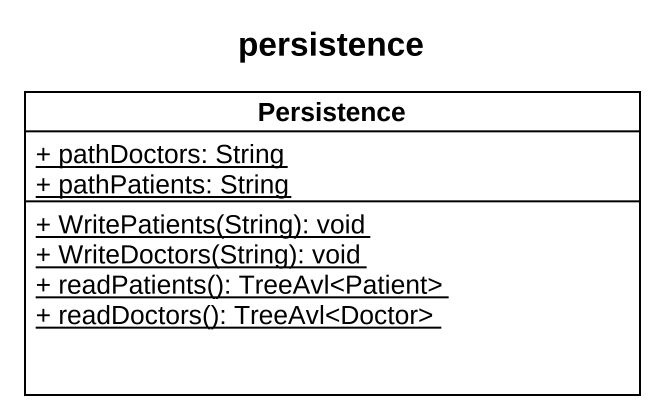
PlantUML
@startuml
title persistence
hide circle
hide empty members
skinparam classAttributeIconSize 0
class Persistence {
  {static} + pathDoctors: String
  {static} + pathPatients: String
  {static} + WritePatients(String): void
  {static} + WriteDoctors(String): void
  {static} + readPatients(): TreeAvl<Patient>
  {static} + readDoctors(): TreeAvl<Doctor>
}
@enduml
